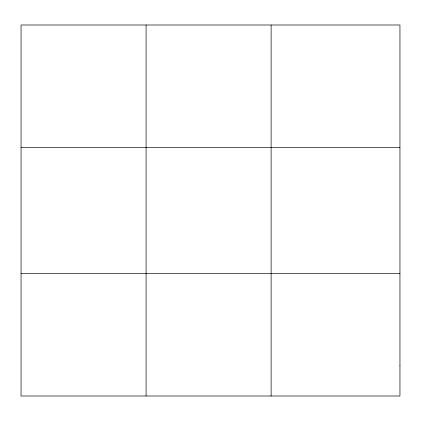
<?xml version="1.0" encoding="UTF-8"?>
<svg xmlns="http://www.w3.org/2000/svg" width="421" height="421" viewBox="0 0 421 421"><rect width="100%" height="100%" fill="white"/><g stroke="black" fill="none" stroke-linecap="round" stroke-linejoin="round"><path stroke-width="0.63" d="M146.087 24.992L146.087 396.008M271.124 24.992L271.124 396.008M21.05 147.429L399.95 147.429M21.05 273.571L399.95 273.571M399.95 365.402L399.95 396.008L21.05 396.008L21.05 24.992L399.95 24.992L399.95 365.402"/></g></svg>
